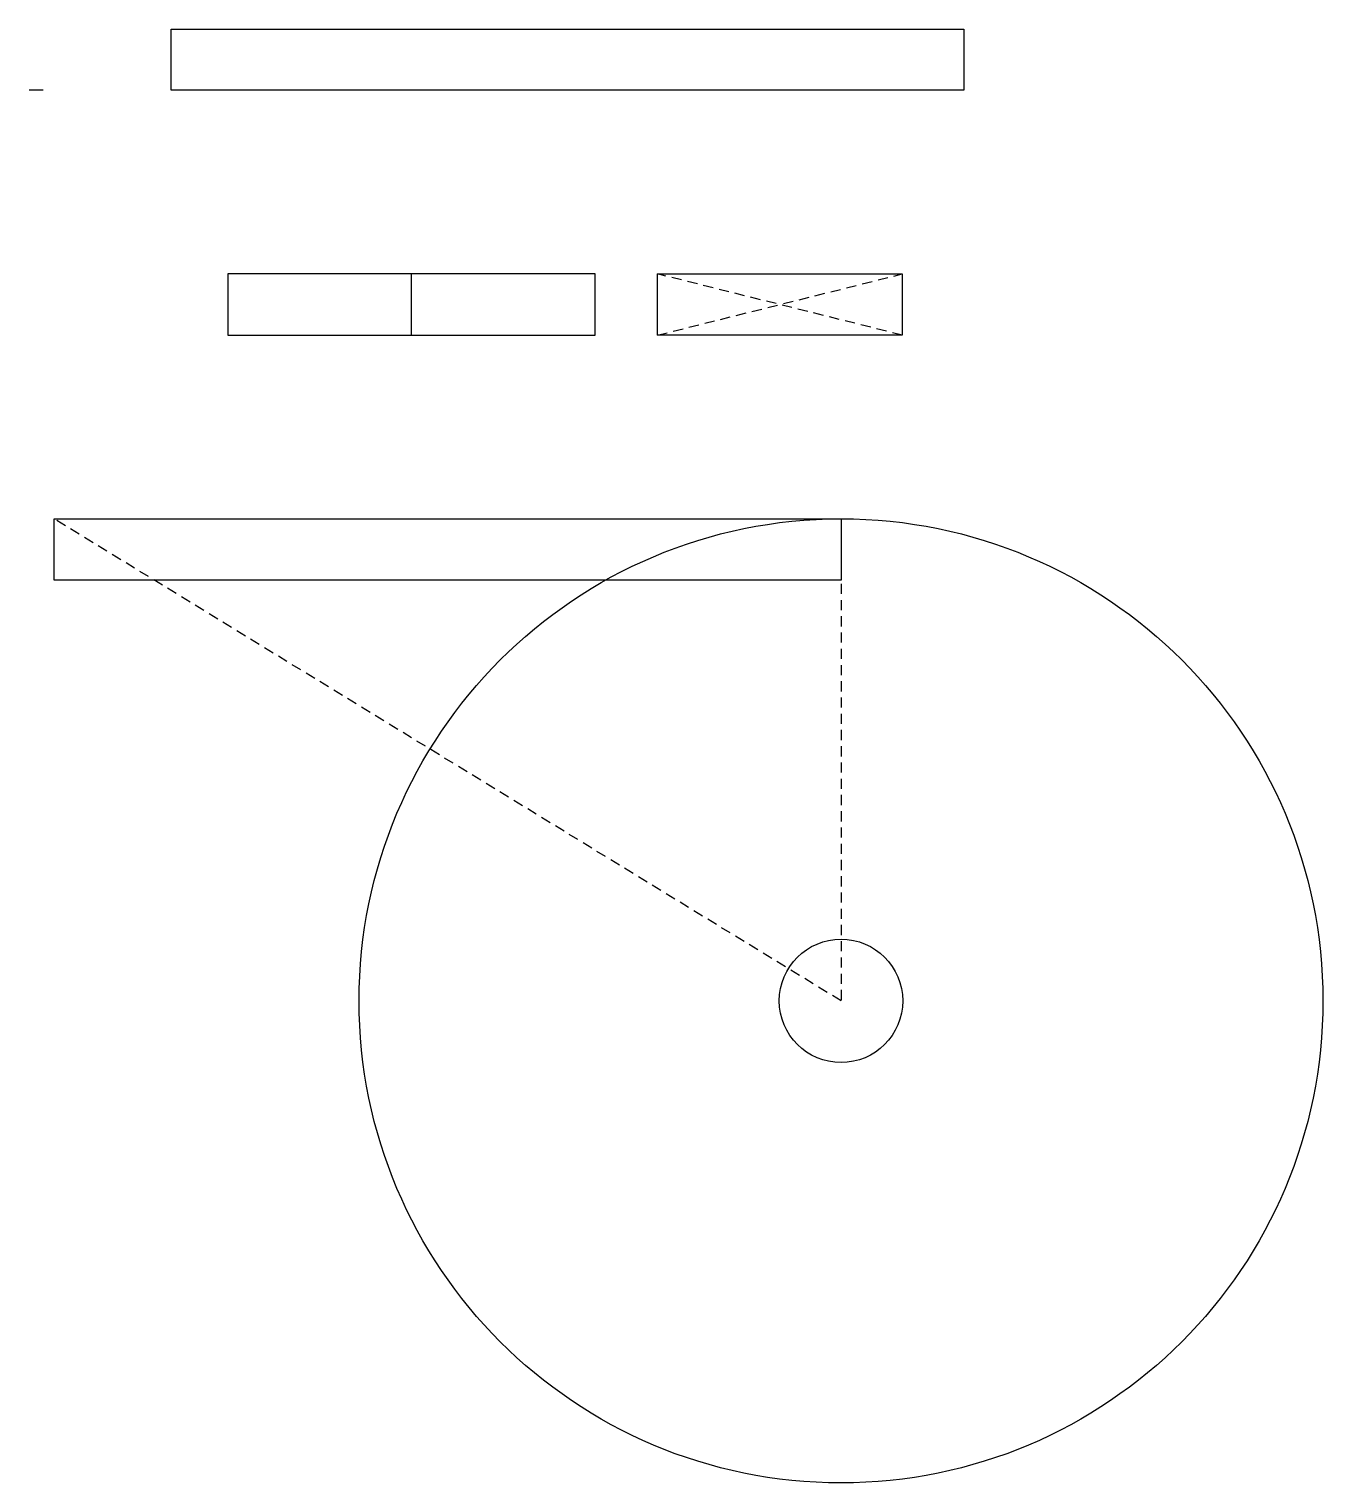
# Model space of a CAD drawing. Header units: inches. Extents: x -7 to 14.1, y 8.4 to 32.1.
import ezdxf

# ---------------------------------------------------------------- set-up
doc = ezdxf.new("R2010")
doc.units = ezdxf.units.IN
doc.header["$MEASUREMENT"] = 0
doc.linetypes.add('DASHED', pattern=[0.2067, 0.1654, -0.0413])

msp = doc.modelspace()

# ---------------------------------------------------------------- linework, layer by layer
for p, q in [((-6.815, 31.125), (-7.044, 31.125)), ((2.204, 28.125), (-3.796, 28.125)), ((-3.796, 28.125), (-3.796, 27.125)), ((-0.796, 27.125), (-0.796, 28.125)), ((2.204, 27.125), (2.204, 28.125)), ((-3.796, 27.125), (2.204, 27.125))]:
    msp.add_line(p, q)
at = {"color": 190, "linetype": 'DASHED', "lineweight": 25, "true_color": 0x8018ff}
for p, q in [((7.224, 27.125), (3.224, 28.125)), ((3.224, 27.125), (7.224, 28.125)), ((6.224, 16.25), (-6.636, 24.125)), ((-6.636, 24.125), (6.224, 24.125)), ((6.224, 24.125), (6.224, 16.25))]:
    msp.add_line(p, q, dxfattribs=at)
for points in [[(8.232, 31.125), (-4.724, 31.125), (-4.724, 32.125), (8.232, 32.125)], [(7.224, 27.125), (3.224, 27.125), (3.224, 28.125), (7.224, 28.125)], [(-6.636, 24.125), (6.224, 24.125), (6.224, 23.125), (-6.636, 23.125)]]:
    msp.add_lwpolyline(points, close=True)
for radius in [7.875, 1.008]:
    msp.add_circle((6.224, 16.25), radius)

doc.saveas('drawing.dxf')
